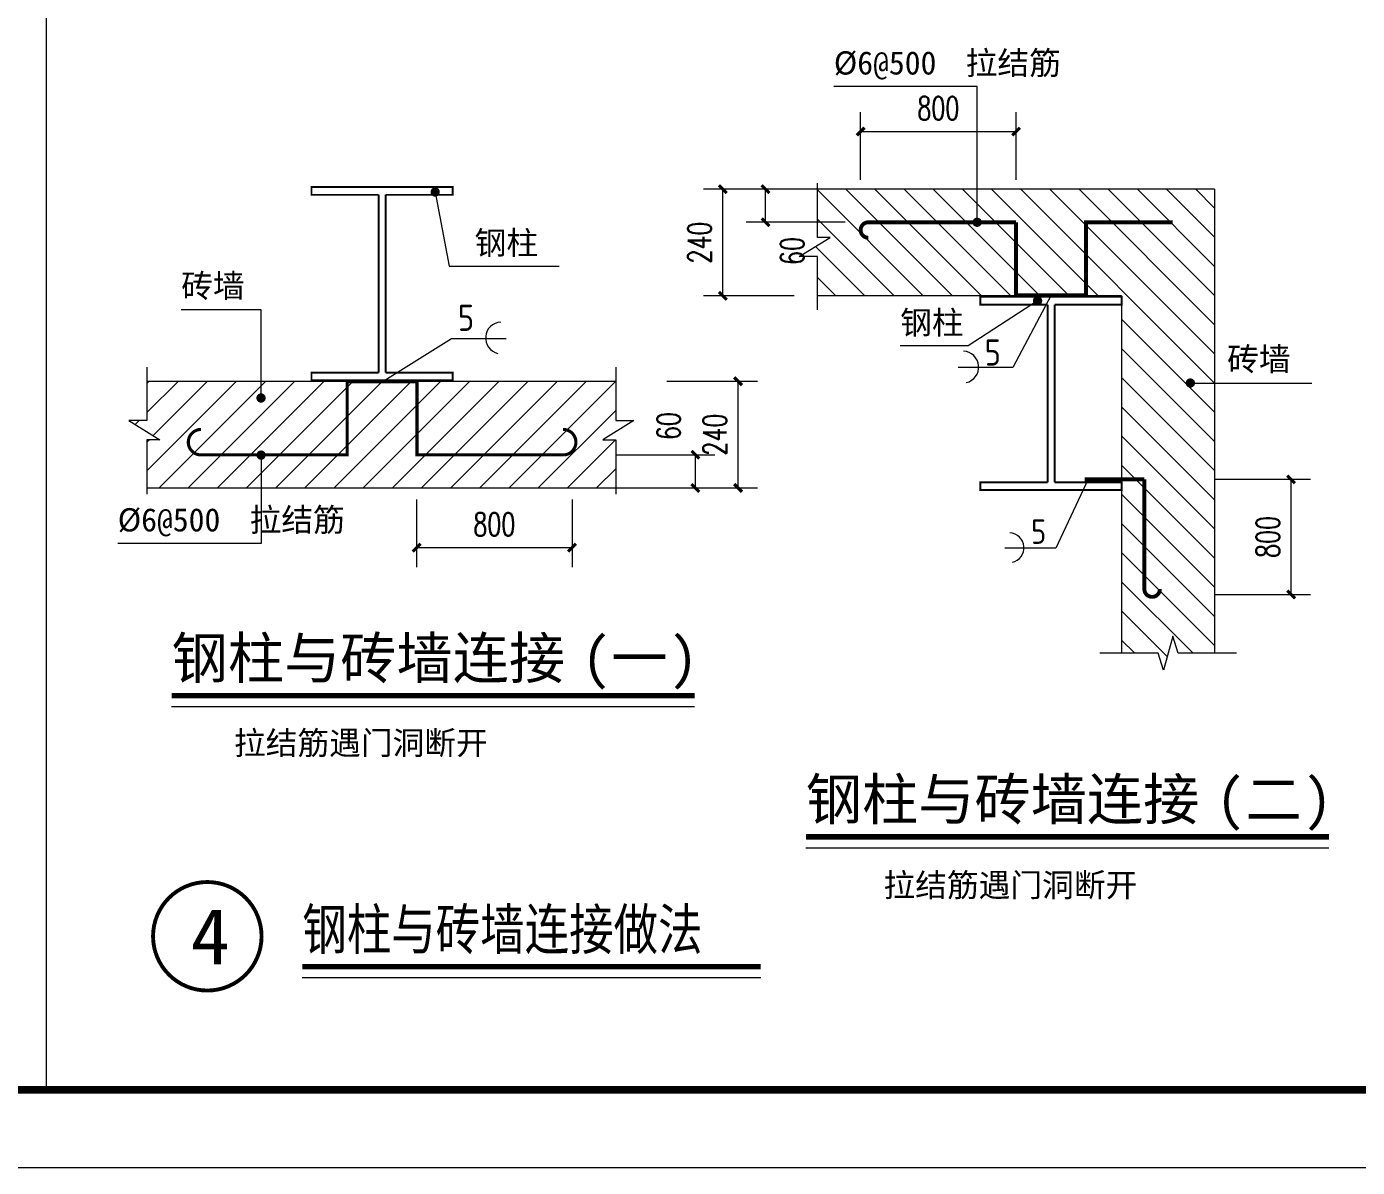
# Model space of a CAD drawing. Header units: inches. Extents: x -3733042 to -3450527, y 579159 to 997713.
# Drawn here: x -3558477 to -3554185, y 579159 to 582838 of the extents above; entities that cross this region are included whole.
import ezdxf

# ---------------------------------------------------------------- set-up
doc = ezdxf.new("R2010")
doc.units = ezdxf.units.IN
doc.header["$LTSCALE"] = 1000
doc.header["$MEASUREMENT"] = 0
doc.layers.get('0').update_dxf_attribs({"lineweight": 18})
for name, color, linetype, lineweight in [('1', 7, 'Continuous', 18), ('DIM_IDEN', 3, 'Continuous', 18), ('DIM_SYMB', 3, 'Continuous', 18), ('PUB_DIM', 3, 'Continuous', 18), ('PUB_TEXT', 7, 'Continuous', 18), ('PUB_TITLE', 153, 'Continuous', 18), ('SURFACE', 255, 'Continuous', 18)]:
    doc.layers.add(name, color=color, linetype=linetype, lineweight=lineweight)
doc.layers.add('PUB_WINDW', color=7, linetype='Continuous', lineweight=18, plot=False)
doc.styles.add('DIM_FONT', font='simplex.shx', dxfattribs={"width": 0.7, "bigfont": 'gbcbig.shx'})
doc.styles.add('H1', font='')
doc.styles.get("Standard").update_dxf_attribs({"font": 'gbenor.shx', "bigfont": 'gbcbig.shx'})
doc.styles.add('宋体', font='')
doc.styles.add('黑体', font='', dxfattribs={"width": 0.8})
doc.styles.get('H1').set_extended_font_data('宋体')
doc.styles.get('宋体').set_extended_font_data('宋体')
doc.styles.get('黑体').set_extended_font_data('黑体')
doc.dimstyles.new('DIMN', dxfattribs={"dimtxt": 300, "dimasz": 100, "dimexe": 250, "dimexo": 300, "dimgap": 150, "dimtad": 1, "dimdec": 0, "dimzin": 0, "dimdsep": 46, "dimtxsty": 'DIM_FONT', "dimblk": 'ARCHTICK', "dimcen": 0.09, "dimdle": 200, "dimclrt": 7, "dimazin": 2, "dimtfac": 1, "dimtdec": 0, "dimtix": 1, "dimtmove": 2, "dimatfit": 3, "dimfxl": 1, "dimtolj": 1, "dimarcsym": 0})

# ---------------------------------------------------------------- blocks, each defined once
blk = doc.blocks.new('_ArchTick_2')
at = {"color": 0, "linetype": 'ByBlock'}
blk.add_lwpolyline([(-0.5, -0.5, 0.4, 0.4, 0), (0.5, 0.5, 0.4, 0.4, 0)], format="xyseb", dxfattribs=at)
blk = doc.blocks.new('*X14')
at = {"layer": 'PUB_DIM', "color": 0, "lineweight": -2}
for p, q in [((-213.5268086607103, 2315.297914600233), (-213.5268086607103, 1442.410599440802)), ((1791.883283275878, 2315.297914600233), (1791.883283275878, 1442.410599440802)), ((-213.5268086607103, 1692.410599440802), (1791.883283275878, 1692.410599440802))]:
    blk.add_line(p, q, dxfattribs=at)
at = {"layer": 'PUB_DIM', "color": 0, "lineweight": -2, "xscale": 100, "yscale": 100, "zscale": 100, "rotation": 180}
blk.add_blockref('_ArchTick_2', (-213.5268086607103, 1692.410599440802), dxfattribs=at)
at = {"layer": 'PUB_DIM', "color": 0, "lineweight": -2, "xscale": 100, "yscale": 100, "zscale": 100}
blk.add_blockref('_ArchTick_2', (1791.883283275878, 1692.410599440802), dxfattribs=at)
at = {"layer": 'PUB_DIM', "color": 7, "insert": (789.1782373075839, 1992.410599440802), "char_height": 300, "width": 809.9999999999998, "attachment_point": 5, "style": 'DIM_FONT'}
blk.add_mtext('800', dxfattribs=at)
blk = doc.blocks.new('_ARCHTICK')
at = {"color": 0, "linetype": 'ByBlock', "const_width": 0.4}
blk.add_lwpolyline([(-0.5, -0.5), (0.5, 0.5)], dxfattribs=at)
blk = doc.blocks.new('*X15')
at = {"layer": 'PUB_DIM', "color": 0, "lineweight": -2}
for p, q in [((3013.889445926761, 3838.274848772446), (4183.958335469244, 3838.274848772445)), ((3933.958335469244, 2462.447256846586), (3933.958335469244, 3838.274848772445)), ((3013.889445926761, 2462.447256846586), (4183.958335469244, 2462.447256846586))]:
    blk.add_line(p, q, dxfattribs=at)
at = {"layer": 'PUB_DIM', "color": 0, "lineweight": -2, "xscale": 100, "yscale": 100, "zscale": 100}
for p, rotation in [((3933.958335469244, 3838.274848772445), 90), ((3933.958335469244, 2462.447256846586), 270)]:
    blk.add_blockref('_ArchTick_2', p, dxfattribs=dict(at, rotation=rotation))
at = {"layer": 'PUB_DIM', "color": 7, "insert": (3633.958335469243, 3150.361052809516), "char_height": 300, "width": 810, "attachment_point": 5, "rotation": 90, "style": 'DIM_FONT'}
blk.add_mtext('240', dxfattribs=at)
blk = doc.blocks.new('*X16')
at = {"layer": 'PUB_DIM', "color": 0, "lineweight": -2}
for p, q in [((2355.830561425304, 2889.215048952261), (3633.143746812595, 2889.215048952261)), ((3383.143746812595, 2462.447256846586), (3383.143746812595, 2889.215048952261)), ((2355.830561425304, 2462.447256846586), (3633.143746812595, 2462.447256846586))]:
    blk.add_line(p, q, dxfattribs=at)
at = {"layer": 'PUB_DIM', "color": 0, "lineweight": -2, "xscale": 100, "yscale": 100, "zscale": 100}
for p, rotation in [((3383.143746812595, 2889.215048952261), 90), ((3383.143746812595, 2462.447256846586), 270)]:
    blk.add_blockref('_ArchTick_2', p, dxfattribs=dict(at, rotation=rotation))
at = {"layer": 'PUB_DIM', "color": 7, "insert": (3038.143746812595, 3259.215048952261), "char_height": 300, "width": 600, "attachment_point": 5, "rotation": 90, "style": 'DIM_FONT'}
blk.add_mtext('60', dxfattribs=at)
blk = doc.blocks.new('*X18')
at = {"layer": 'PUB_DIM', "color": 0, "lineweight": -2}
for p, q in [((1906.120158521226, 4394.730725969712), (3136.294009794248, 4394.730725969711)), ((2886.294009794248, 2908.890963516023), (2886.294009794248, 4394.730725969711)), ((1906.120158521226, 2908.890963516023), (3136.294009794248, 2908.890963516023))]:
    blk.add_line(p, q, dxfattribs=at)
at = {"layer": 'PUB_DIM', "color": 0, "lineweight": -2, "xscale": 100, "yscale": 100, "zscale": 100}
for p, rotation in [((2886.294009794248, 4394.730725969711), 90), ((2886.294009794248, 2908.890963516023), 270)]:
    blk.add_blockref('_ArchTick_2', p, dxfattribs=dict(at, rotation=rotation))
at = {"layer": 'PUB_DIM', "color": 7, "insert": (2586.294009794247, 3651.810844742868), "char_height": 300, "width": 810, "attachment_point": 5, "rotation": 90, "style": 'DIM_FONT'}
blk.add_mtext('800', dxfattribs=at)
blk = doc.blocks.new('*X19')
at = {"layer": 'PUB_DIM', "color": 0, "lineweight": -2}
for p, q in [((-2666.883241088362, 8258.05713904096), (-2666.883241088362, 9130.94445420045)), ((-661.4731491517741, 8258.05713904096), (-661.473149151774, 9130.94445420045)), ((-2666.883241088362, 8880.94445420045), (-661.4731491517741, 8880.94445420045))]:
    blk.add_line(p, q, dxfattribs=at)
at = {"layer": 'PUB_DIM', "color": 0, "lineweight": -2, "xscale": 100, "yscale": 100, "zscale": 100, "rotation": 180}
blk.add_blockref('_ArchTick_2', (-2666.883241088362, 8880.94445420045), dxfattribs=at)
at = {"layer": 'PUB_DIM', "color": 0, "lineweight": -2, "xscale": 100, "yscale": 100, "zscale": 100}
blk.add_blockref('_ArchTick_2', (-661.4731491517741, 8880.94445420045), dxfattribs=at)
at = {"layer": 'PUB_DIM', "color": 7, "insert": (-1664.178195120068, 9180.94445420045), "char_height": 300, "width": 810, "attachment_point": 5, "style": 'DIM_FONT'}
blk.add_mtext('800', dxfattribs=at)
blk = doc.blocks.new('*X20')
at = {"layer": 'PUB_DIM', "color": 0, "lineweight": -2}
for p, q in [((-3524.94212558982, 8136.828799005219), (-4695.011015132302, 8136.828799005219)), ((-4445.011015132302, 6761.00120707936), (-4445.011015132302, 8136.828799005219)), ((-3524.94212558982, 6761.00120707936), (-4695.011015132302, 6761.00120707936))]:
    blk.add_line(p, q, dxfattribs=at)
at = {"layer": 'PUB_DIM', "color": 0, "lineweight": -2, "xscale": 100, "yscale": 100, "zscale": 100}
for p, rotation in [((-4445.011015132302, 8136.828799005219), 90), ((-4445.011015132302, 6761.00120707936), 270)]:
    blk.add_blockref('_ArchTick_2', p, dxfattribs=dict(at, rotation=rotation))
at = {"layer": 'PUB_DIM', "color": 7, "insert": (-4745.011015132303, 7448.915003042289), "char_height": 300, "width": 810, "attachment_point": 5, "rotation": 90, "style": 'DIM_FONT'}
blk.add_mtext('240', dxfattribs=at)
blk = doc.blocks.new('*X21')
at = {"layer": 'PUB_DIM', "color": 0, "lineweight": -2}
for p, q in [((-2866.883241088362, 8136.82879900519), (-4144.196426475653, 8136.82879900519)), ((-3894.196426475653, 7710.061006899516), (-3894.196426475653, 8136.82879900519)), ((-2866.883241088362, 7710.061006899516), (-4144.196426475653, 7710.061006899516))]:
    blk.add_line(p, q, dxfattribs=at)
at = {"layer": 'PUB_DIM', "color": 0, "lineweight": -2, "xscale": 100, "yscale": 100, "zscale": 100}
for p, rotation in [((-3894.196426475653, 8136.82879900519), 90), ((-3894.196426475653, 7710.061006899516), 270)]:
    blk.add_blockref('_ArchTick_2', p, dxfattribs=dict(at, rotation=rotation))
at = {"layer": 'PUB_DIM', "color": 7, "insert": (-3549.196426475653, 7340.061006899516), "char_height": 300, "width": 600, "attachment_point": 5, "rotation": 90, "style": 'DIM_FONT'}
blk.add_mtext('60', dxfattribs=at)
blk = doc.blocks.new('A$C25720DE8')
at = {"layer": 'PUB_TITLE'}
blk.add_lwpolyline([(89099.99852239015, 9.012722875922918e-05), (89099.99852239015, 63000.00009012723), (-0.001477609854191542, 63000.00009012723), (-0.001477609854191542, 9.012722875922918e-05)], close=True, dxfattribs=at)
blk.add_lwpolyline([(87599.99852239015, 1500.000090127229, 150, 150, 0), (87599.99852239015, 61500.00009012723, 150, 150, 0), (3749.998522390146, 61500.00009012723, 150, 150, 0), (3749.998522390146, 1500.000090127229, 150, 150, 0)], format="xyseb", close=True, dxfattribs=at)
blk = doc.blocks.new('A$C4F922147')
at = {"layer": 'PUB_WINDW', "linetype": 'ByBlock'}
h = blk.add_hatch(dxfattribs=at)
h.set_pattern_fill('普通砖', color=0, style=0, pattern_type=0)
h.set_pattern_definition([(45, (0, 0), (-188.0904037956216, 188.0904037956217), [])])
h.paths.add_polyline_path([(-658.3804076651577, 3830.55263902084), (-207.6384150127415, 3830.55263902084), (-207.6384150127415, 2889.215048982063), (294.9284903069492, 2889.215048982063), (524.8942816515919, 2462.447256846586), (2355.830561425304, 2462.447256846586), (2355.830561425304, 3084.050892485538), (2190.53422483406, 3084.050892485538), (2590.000125851249, 3331.699771119514), (2355.830561425304, 3331.699771119514), (2355.830561425304, 3838.274848772446), (-3691.258698139573, 3838.274848772446), (-3691.258698139573, 3331.699771119514), (-3925.428262625122, 3331.699771119514), (-3525.962361607933, 3084.050892485538), (-3691.258698139573, 3084.050892485538), (-3691.258698139573, 2462.447256846586), (524.8942816515919, 2462.447256846586), (294.9284903069492, 2889.215048982063), (-207.6384150127415, 2889.215048982063), (-207.6384150127415, 3547.916981620947)], flags=0)
h.paths.add_polyline_path([(-658.3804076651577, 3830.55263902084), (-207.6384150127415, 3547.916981620947), (-207.6384150127415, 3830.55263902084)], flags=0)
for p, q in [((-3691.258698139573, 3838.274848772446), (2355.830561425304, 3838.274848772446)), ((-3691.258698139573, 2462.447256846586), (2355.830561425304, 2462.447256846586))]:
    blk.add_line(p, q)
for points in [[(-703.4649848679546, 6243.402164263884, 25, 25, 0), (-1569.089001510525, 6243.402164263884, 25, 25, 0), (-1569.089001510525, 6342.655505551258, 25, 25, 0), (252.3281861206051, 6342.655505551258, 25, 25, 0), (252.3281861206051, 6243.402164263884, 25, 25, 0), (-613.2958305219654, 6243.402164263884, 25, 25, 0)], [(-703.4649848679546, 6243.402164263884, 25, 25, 0), (-703.4649848679546, 3950.270091785351, 25, 25, 0)], [(-613.2958305219654, 3950.270091785351, 25, 25, 0), (-613.2958305219654, 6243.402164263884, 25, 25, 0)], [(-703.4649848679546, 3950.270091785351, 25, 25, 0), (-1569.089001510525, 3950.270091785351, 25, 25, 0), (-1569.089001510525, 3851.016750497976, 25, 25, 0), (252.3281861206051, 3851.016750497976, 25, 25, 0), (252.3281861206051, 3950.270091785351, 25, 25, 0), (-613.2958305219654, 3950.270091785351, 25, 25, 0)], [(-2994.044264588738, 3216.636986626545, 40, 40, 0.9393814752879063), (-3014.532492313767, 2889.215048982063, 40, 40, 0), (-1109.122400317574, 2889.215048982063, 40, 40, 0), (-1109.122400317574, 3830.55263902084, 40, 40, 0), (-658.3804076651577, 3830.55263902084, 40, 40, 0)], [(1677.283449198818, 3216.636986626545, 40, 40, -0.9393814752879063), (1697.771676923847, 2889.215048982063, 40, 40, 0), (-207.6384150127415, 2889.215048982063, 40, 40, 0), (-207.6384150127415, 3830.55263902084, 40, 40, 0), (-658.3804076651577, 3830.55263902084, 40, 40, 0)]]:
    blk.add_lwpolyline(points, format="xyseb")
at = {"layer": 'DIM_SYMB'}
blk.add_lwpolyline([(-3373.586497890296, -216.7932489451475, 70, 70, 0), (3373.586497890296, -216.7932489451475, 70, 70, 0)], format="xyseb", dxfattribs=at)
blk.add_lwpolyline([(-3373.586497890296, -356.7932489451475), (3373.586497890296, -356.7932489451475)], dxfattribs=at)
at = {"layer": 'PUB_DIM'}
for p, q in [((26.35638829669915, 6279.330755694071), (207.3563882966992, 5323.679575639544)), ((207.3563882966992, 5323.679575639544), (1627.435822115047, 5323.679575639544)), ((-2219.824390027905, 4761.330755694071), (-3249.284525010968, 4761.330755694071)), ((-2219.824390027905, 3622.457207067171), (-2219.824390027905, 4761.330755694071)), ((-658.3804076651577, 3830.55263902084), (235.3938219805714, 4390.989587648073)), ((235.3938219805714, 4390.989587648073), (941.9870910306927, 4390.989587648073)), ((-3691.258698139573, 4019.613567067543), (-3691.258698139573, 3331.699771119514)), ((2355.830561425304, 4019.613567067543), (2355.830561425304, 3331.699771119514)), ((-3691.258698139573, 3331.699771119514), (-3925.428262625122, 3331.699771119514)), ((-3925.428262625122, 3331.699771119514), (-3525.962361607933, 3084.050892485538)), ((2590.000125851249, 3331.699771119514), (2190.53422483406, 3084.050892485538)), ((2355.830561425304, 3331.699771119514), (2590.000125851249, 3331.699771119514)), ((-3691.258698139573, 3084.050892485538), (-3691.258698139573, 2382.379161251942)), ((-3525.962361607933, 3084.050892485538), (-3691.258698139573, 3084.050892485538)), ((2190.53422483406, 3084.050892485538), (2355.830561425304, 3084.050892485538)), ((2355.830561425304, 3084.050892485538), (2355.830561425304, 2382.379161251942)), ((-2219.824390027905, 2885.704304350773), (-2219.824390027905, 1746.830755694071)), ((-2219.824390027905, 1746.830755694071), (-4068.784525010968, 1746.830755694071))]:
    blk.add_line(p, q, dxfattribs=at)
for points in [[(20.77364916994702, 6308.806729364907, 60, 60, 1), (31.93912742345128, 6249.854782023467, 60, 60, 1)], [(-2219.824390027905, 3592.457207067171, 60, 60, 1), (-2219.824390027905, 3652.457207067171, 60, 60, 1)], [(-2219.824390027905, 2915.704304350773, 60, 60, 1), (-2219.824390027905, 2855.704304350773, 60, 60, 1)]]:
    blk.add_lwpolyline(points, format="xyseb", close=True, dxfattribs=at)
blk.add_arc((882.6580443640705, 4397.286760313669), 205.7400061899939, 93.15663868797486, 256.8920263784833, dxfattribs=at)
at = {"insert": (319.783794488525, 4825.398538096342), "char_height": 337.5, "width": 1500, "attachment_point": 1}
blk.add_mtext('5', dxfattribs=at)
at = {"layer": '1', "color": 7, "linetype": 'Continuous', "style": 'H1'}
for s, p in [('钢柱', (535.347214520094, 5473.829575639684)), ('砖墙', (-3249.284525010968, 4920.341515187873)), ('拉结筋', (-2367.518702226109, 1901.411135440925)), ('%%C6@500', (-4068.784525010968, 1901.411135440925)), ('拉结筋遇门洞断开', (-2568.788781618001, -977.1518686492927))]:
    blk.add_text(s, height=300, dxfattribs=at).set_placement(p)
at = {"layer": 'PUB_TEXT', "style": '宋体'}
for s, p in [('钢柱与砖墙连接', (-3373.586497890296, 2.953586497890456)), ('(', (1919.240506329114, 2.953586497890456)), (')', (3053.417721518987, 2.953586497890456)), ('一', (2297.299578059072, 2.953586497890456))]:
    blk.add_text(s, height=531.6455696202532, dxfattribs=at).set_placement(p)
at = {"layer": 'PUB_DIM'}
dim = blk.add_linear_dim(base=(3933.958335469244, 3838.274848772446), p1=(2713.889445926761, 2462.447256846586), p2=(2713.889445926761, 3838.274848772446), angle=90, text='240', dimstyle='DIMN', override={"dimsah": 1, "dimtzin": 0}, dxfattribs=at)
dim.commit()
dim.dimension.update_dxf_attribs({"geometry": '*X15', "text_midpoint": (3633.958335469243, 3150.361052809516)})
dim = blk.add_linear_dim(base=(3383.143746812595, 2889.215048952261), p1=(2055.830561425304, 2462.447256846586), p2=(2055.830561425304, 2889.215048952261), angle=90, text='60', dimstyle='DIMN', override={"dimsah": 1, "dimtzin": 0}, dxfattribs=at)
dim.commit()
dim.dimension.update_dxf_attribs({"geometry": '*X16', "text_midpoint": (3038.143746812595, 3259.215048952261), "dimtype": 160})
dim = blk.add_linear_dim(base=(1791.883283275878, 1692.410599440802), p1=(-213.5268086607102, 2615.297914600233), p2=(1791.883283275878, 2615.297914600233), text='800', dimstyle='DIMN', override={"dimsah": 1, "dimtzin": 0}, dxfattribs=at)
dim.commit()
dim.dimension.update_dxf_attribs({"geometry": '*X14', "text_midpoint": (789.1782373075839, 1992.410599440802)})
blk = doc.blocks.new('A$C4D0450C4')
h = blk.add_hatch()
h.set_pattern_fill('普通砖', color=256, style=0, pattern_type=0)
h.set_pattern_definition([(135, (0, 0), (-188.0904037956217, -188.0904037956216), [])])
edge = h.paths.add_edge_path(flags=0)
edge.add_line((1899.977437286405, 5636.934555526415), (1616.999810485868, 5636.934555526415))
edge.add_arc((1586.999810485868, 5636.934555526415), 30, 0, 180)
edge.add_arc((1586.999810485868, 5636.934555526415), 30.00000000000023, 180, 360)
edge.add_line((1616.999810485868, 5636.934555526415), (1899.977437286405, 5636.934555526474))
edge.add_line((1899.977437286405, 5636.934555526474), (1899.977437286405, 2151.179867889325))
edge.add_line((1899.977437286405, 2151.179867889325), (1429.977437286405, 2151.179867889325))
edge.add_line((1429.977437286405, 2151.179867889325), (1359.977437286405, 2371.179867889208))
edge.add_line((1359.977437286405, 2371.179867889208), (1239.977437286405, 1931.179867889499))
edge.add_line((1239.977437286405, 1931.179867889499), (1169.977437286405, 2151.179867889266))
edge.add_line((1169.977437286405, 2151.179867889266), (699.9774372864049, 2151.179867889266))
edge.add_line((699.9774372864049, 2151.179867889266), (699.9774372864049, 6761.001207079273))
edge.add_line((699.9774372864049, 6761.001207079273), (240.0108361530583, 6761.001207079331))
edge.add_line((240.0108361530583, 6761.001207079331), (240.0108361530583, 6768.723416830995))
edge.add_line((240.0108361530583, 6768.723416830995), (-210.7311564993579, 6768.723416830937))
edge.add_line((-210.7311564993579, 6768.723416830937), (-661.4731491517741, 6768.723416830995))
edge.add_line((-661.4731491517741, 6768.723416830995), (-661.4731491517741, 7710.061006899516))
edge.add_line((-661.4731491517741, 7710.061006899516), (-1134.040054531069, 7710.061006899516))
edge.add_arc((-1164.040054709941, 7710.061006720645), 30.00000017887191, 3.416171508934427e-07, 89.99999965838025)
edge.add_line((-1164.04005453107, 7740.061006899517), (-1164.040054531069, 8136.828799005249))
edge.add_line((-1164.040054531069, 8136.828799005249), (1899.977437286405, 8136.82879900519))
edge.add_line((1899.977437286405, 8136.82879900519), (1899.977437286405, 5636.934555526415))
edge = h.paths.add_edge_path(flags=0)
edge.add_line((-1134.040054531069, 7710.061006899516), (-661.4731491517741, 7710.061006899457))
edge.add_line((-661.4731491517741, 7710.061006899457), (-661.4731491517741, 6761.001207079331))
edge.add_line((-661.4731491517741, 6761.001207079331), (-3224.94212558982, 6761.001207079389))
edge.add_line((-3224.94212558982, 6761.001207079389), (-3224.94212558982, 7267.576284732262))
edge.add_line((-3224.94212558982, 7267.576284732262), (-3459.11169007537, 7267.57628473232))
edge.add_line((-3459.11169007537, 7267.57628473232), (-3059.645789058181, 7515.22516336618))
edge.add_line((-3059.645789058181, 7515.22516336618), (-3224.94212558982, 7515.225163366238))
edge.add_line((-3224.94212558982, 7515.225163366238), (-3224.94212558982, 8136.82879900519))
edge.add_line((-3224.94212558982, 8136.82879900519), (-1164.040054531069, 8136.82879900519))
edge.add_line((-1164.040054531069, 8136.82879900519), (-1164.040054531069, 7740.061006899516))
edge.add_arc((-1164.040053875399, 7710.061007555187), 29.99999934432891, 90.00000125223829, 359.9999999999983)
for p, q in [((1899.977437286405, 8136.82879900519), (-3224.94212558982, 8136.82879900519)), ((1899.977437286405, 8136.82879900519), (1899.977437286405, 2151.179867889325)), ((699.9774372864049, 6761.001207079331), (-3224.94212558982, 6761.001207079331)), ((699.9774372864049, 6761.001207079331), (699.9774372864049, 2151.179867889325))]:
    blk.add_line(p, q)
for points in [[(-2566.883241088362, 7510.061006899516, 50, 50, -0.9999999999999999), (-2566.883241088362, 7710.061006899516, 50, 50, -0.9999999999999999)], [(-2566.883241088362, 7710.061006899516, 50, 50, 0), (-661.4731491517741, 7710.061006899516, 50, 50, 0)], [(-661.4731491517741, 7710.061006899516, 50, 50, 0), (-661.4731491517741, 6768.723416830937, 50, 50, 0)], [(1357.977437286405, 7710.061006899516, 50, 50, 0), (240.0108361530583, 7710.061006899516, 50, 50, 0), (240.0108361530583, 6768.723416830937, 50, 50, 0), (-210.7311564993579, 6768.723416830937, 50, 50, 0)], [(-165.6465793561656, 6649.005964096228, 25, 25, 0), (699.9774372864049, 6649.005964096228, 25, 25, 0), (699.9774372864049, 6748.259305383603, 25, 25, 0), (-1121.439750285121, 6748.259305383603, 25, 25, 0), (-1121.439750285121, 6649.005964096228, 25, 25, 0), (-255.8157336425502, 6649.005964096228, 25, 25, 0)], [(-661.4731491517741, 6768.723416830937, 50, 50, 0), (-210.7311564993579, 6768.723416830937, 50, 50, 0)], [(-255.8157336425502, 4355.873891617695, 25, 25, 0), (-255.8157336425502, 6649.005964096228, 25, 25, 0)], [(-165.6465793561656, 6649.005964096228, 25, 25, 0), (-165.6465793561656, 4355.873891617695, 25, 25, 0)], [(-165.6465793561656, 4355.873891617695, 25, 25, 0), (699.9774372864049, 4355.873891617695, 25, 25, 0), (699.9774372864049, 4256.620550330321, 25, 25, 0), (-1121.439750285121, 4256.620550330321, 25, 25, 0), (-1121.439750285121, 4355.873891617695, 25, 25, 0), (-255.8157336425502, 4355.873891617695, 25, 25, 0)], [(992.9774372864049, 4394.730725969712, 50, 50, 0), (223.5962283897679, 4394.730725969712, 50, 50, 0)], [(992.9774372864049, 2978.342766012589, 50, 50, 0), (992.9774372864049, 4394.730725969712, 50, 50, 0)], [(992.9774372864049, 2978.342766012589, 50, 50, 0.9999999999999999), (1192.977437286405, 2978.342766012589, 50, 50, 0.9999999999999999)]]:
    blk.add_lwpolyline(points, format="xyseb")
at = {"layer": 'DIM_SYMB'}
blk.add_lwpolyline([(-3373.586497890296, -216.7932489451475, 70, 70, 0), (3373.586497890296, -216.7932489451475, 70, 70, 0)], format="xyseb", dxfattribs=at)
blk.add_lwpolyline([(-3373.586497890296, -356.7932489451475), (3373.586497890296, -356.7932489451475)], dxfattribs=at)
at = {"layer": 'PUB_DIM'}
for p, q in [((-1164.040054531069, 9461.434555526415), (-3013.000189514132, 9461.434555526415)), ((-1164.040054531069, 7710.061006899516), (-1164.040054531069, 9461.434555526415)), ((-3224.94212558982, 7515.225163366238), (-3224.94212558982, 8216.896894629637)), ((-3459.11169007537, 7267.576284732262), (-3059.645789058181, 7515.225163366238)), ((-3059.645789058181, 7515.225163366238), (-3224.94212558982, 7515.225163366238)), ((-3224.94212558982, 7267.576284732262), (-3459.11169007537, 7267.576284732262)), ((-3224.94212558982, 6579.662488784234), (-3224.94212558982, 7267.576284732262)), ((-384.5001895141322, 6698.434555526415), (-1279.500189514132, 6116.934555526415)), ((-210.7311564993579, 6768.723416830937), (-703.5053862046916, 5836.179867889325)), ((-1279.500189514132, 6116.934555526415), (-2157.000189514132, 6116.934555526415)), ((-703.5053862046916, 5836.179867889325), (-1410.098655254813, 5836.179867889325)), ((1586.999810485868, 5636.934555526415), (2506.499810485868, 5636.934555526415)), ((2506.499810485868, 5636.934555526415), (3151.499810485868, 5636.934555526415)), ((266.6373434353154, 4394.730725969712), (-148.5053862046916, 3506.093387480418)), ((-148.5053862046916, 3506.093387480418), (-807.9924373340327, 3506.093387480418)), ((1359.977437286405, 2371.179867889325), (1239.977437286405, 1931.179867889325)), ((1429.977437286405, 2151.179867889325), (1359.977437286405, 2371.179867889325)), ((1169.977437286405, 2151.179867889325), (419.9774372864049, 2151.179867889325)), ((1239.977437286405, 1931.179867889325), (1169.977437286405, 2151.179867889325)), ((2179.977437286405, 2151.179867889325), (1429.977437286405, 2151.179867889325))]:
    blk.add_line(p, q, dxfattribs=at)
for points in [[(-1164.040054531069, 7680.061006899516, 60, 60, 1), (-1164.040054531069, 7740.061006899516, 60, 60, 1)], [(-359.3436705967179, 6714.779265862133, 60, 60, 1), (-409.6567084315466, 6682.089845190698, 60, 60, 1)], [(1556.999810485868, 5636.934555526415, 60, 60, 1), (1616.999810485868, 5636.934555526415, 60, 60, 1)]]:
    blk.add_lwpolyline(points, format="xyseb", close=True, dxfattribs=at)
for centre, radius, start, end in [((-1350.769608588191, 5842.477040554921), 205.7400061899935, 283.1079736229336, 86.84336131165662), ((-752.6186604213435, 3511.970748629014), 192.0240057773276, 283.1079736229349, 86.84336131165796)]:
    blk.add_arc(centre, radius, start, end, dxfattribs=at)
at = {"attachment_point": 3}
for insert, char_height, width in [((-857.3953587126452, 6199.588818367163), 337.5, 1500), ((-273.0026938628871, 3877.241741235892), 315, 1400)]:
    blk.add_mtext('5', dxfattribs=dict(at, insert=insert, char_height=char_height, width=width))
at = {"layer": '1', "color": 7, "linetype": 'Continuous', "style": 'H1'}
for s, p in [('拉结筋', (-1311.734366729273, 9616.01493527324)), ('%%C6@500', (-3013.000189514132, 9616.01493527324)), ('钢柱', (-2157.000189514132, 6267.08455552641)), ('砖墙', (2061.626392764389, 5795.945315020072)), ('拉结筋遇门洞断开', (-2371.766814505914, -988.9338732474134))]:
    blk.add_text(s, height=300, dxfattribs=at).set_placement(p)
at = {"layer": 'PUB_TEXT', "style": '宋体'}
for s, p in [('钢柱与砖墙连接', (-3373.586497890296, 2.953586497890456)), ('(', (1919.240506329114, 2.953586497890456)), (')', (3053.417721518987, 2.953586497890456)), ('二', (2297.299578059072, 2.953586497890456))]:
    blk.add_text(s, height=531.6455696202532, dxfattribs=at).set_placement(p)
at = {"layer": 'PUB_DIM'}
dim = blk.add_linear_dim(base=(-661.4731491517741, 8880.94445420045), p1=(-2666.883241088362, 7958.05713904096), p2=(-661.4731491517741, 7958.05713904096), text='800', dimstyle='DIMN', override={"dimsah": 1, "dimtzin": 0}, dxfattribs=at)
dim.commit()
dim.dimension.update_dxf_attribs({"geometry": '*X19', "text_midpoint": (-1664.178195120068, 9180.94445420045)})
for base, p1, p2, text, picture, middle in [((-4445.011015132302, 8136.828799005219), (-3224.94212558982, 6761.00120707936), (-3224.94212558982, 8136.828799005219), '240', '*X20', (-4745.011015132303, 7448.915003042289)), ((2886.294009794248, 4394.730725969712), (1606.120158521226, 2908.890963516023), (1606.120158521226, 4394.730725969712), '800', '*X18', (2586.294009794247, 3651.810844742868))]:
    dim = blk.add_linear_dim(base=base, p1=p1, p2=p2, angle=90, text=text, dimstyle='DIMN', override={"dimsah": 1, "dimtzin": 0}, dxfattribs=at)
    dim.commit()
    dim.dimension.update_dxf_attribs({"geometry": picture, "text_midpoint": middle})
dim = blk.add_linear_dim(base=(-3894.196426475653, 8136.82879900519), p1=(-2566.883241088362, 7710.061006899516), p2=(-2566.883241088362, 8136.82879900519), angle=90, text='60', dimstyle='DIMN', override={"dimsah": 1, "dimtzin": 0}, dxfattribs=at)
dim.commit()
dim.dimension.update_dxf_attribs({"geometry": '*X21', "text_midpoint": (-3549.196426475653, 7340.061006899516), "dimtype": 160})

msp = doc.modelspace()

# ---------------------------------------------------------------- linework, layer by layer
at = {"layer": 'DIM_IDEN'}
msp.add_lwpolyline([(-3557718.929534104, 579904.5597042476, 12.5, 12.5, 1), (-3558068.929534104, 579904.5597042476, 12.5, 12.5, 1)], format="xyseb", close=True, dxfattribs=at)
at = {"layer": 'DIM_SYMB'}
msp.add_lwpolyline([(-3557587.586634983, 579806.671371131, 17.5, 17.5, 0), (-3556108.979040046, 579806.671371131, 17.5, 17.5, 0)], format="xyseb", dxfattribs=at)
msp.add_lwpolyline([(-3557587.586634983, 579771.671371131), (-3556108.979040046, 579771.671371131)], dxfattribs=at)
at = {"layer": 'PUB_TITLE'}
msp.add_lwpolyline([(-3548053.733974801, 579409.3380634587, 24.99999999999999, 24.99999999999999, 0), (-3548053.733974801, 589409.3380634587, 24.99999999999999, 24.99999999999999, 0), (-3562028.733974801, 589409.3380634587, 24.99999999999999, 24.99999999999999, 0), (-3562028.733974801, 579409.3380634587, 24.99999999999999, 24.99999999999999, 0)], format="xyseb", close=True, dxfattribs=at)
at = {"layer": 'SURFACE'}
msp.add_line((-3558413.96511487, 582958.6881422028), (-3558413.96511487, 579409.3380634587), dxfattribs=at)

# ---------------------------------------------------------------- block references
for name, p, xscale, yscale, zscale in [('A$C25720DE8', (-3562653.733728533, 579159.3380484375), 0.1666666666666667, 0.1666666666666667, 0.1666666666666667), ('A$C4D0450C4', (-3555120.198567101, 580279.4827171376), 0.25, 0.25, 0.25), ('A$C4F922147', (-3557165.622760897, 580734.7826516225), 0.25, 0.25, 0.25)]:
    msp.add_blockref(name, p, dxfattribs=dict(at, xscale=xscale, yscale=yscale, zscale=zscale))

# ---------------------------------------------------------------- texts
at = {"layer": 'PUB_TEXT', "style": '黑体'}
for s, height, width, p in [('4', 180.4427224891124, 1.03488, (-3557947.642716613, 579814.3383430031)), ('钢柱与砖墙连接做法', 131.4345991561181, 0.8, (-3557587.586634983, 579861.6080799917))]:
    msp.add_text(s, height=height, dxfattribs=dict(at, width=width)).set_placement(p)

doc.saveas('drawing.dxf')
